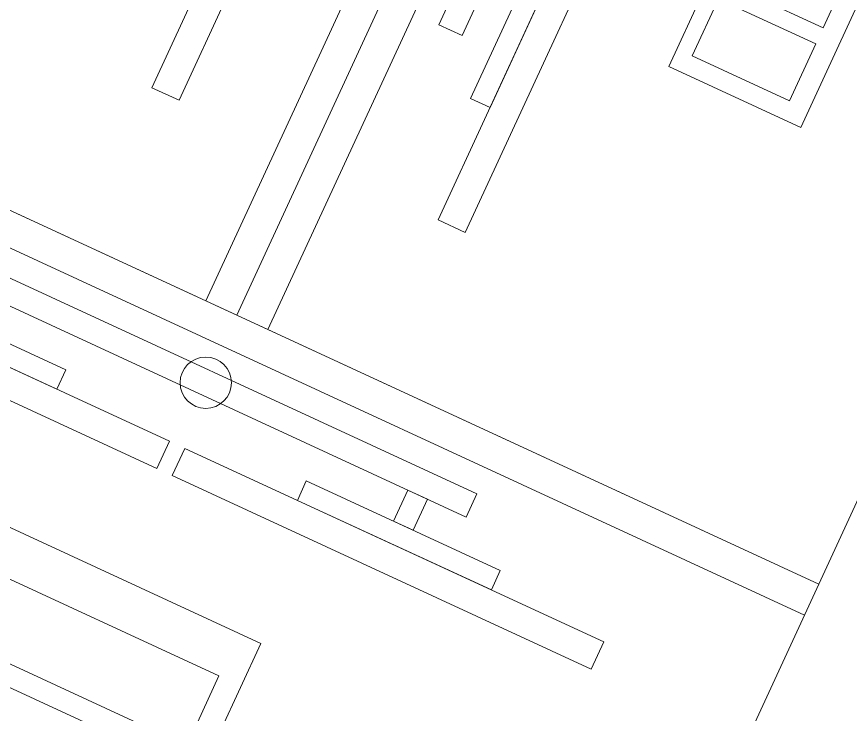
# Model space of a CAD drawing. Header units: millimetres. Extents: x 53255 to 75711, y -557 to 19362.
# Drawn here: x 72370 to 73346, y 1445 to 2261 of the extents above; entities that cross this region are included whole.
import ezdxf

# ---------------------------------------------------------------- set-up
doc = ezdxf.new("R2010")
doc.units = ezdxf.units.MM
doc.header["$MEASUREMENT"] = 0
doc.layers.add('FURN-FILE', color=211, linetype='Continuous', lineweight=0)
doc.layers.add('FURN-WKST', color=42, linetype='Continuous', lineweight=13)

# ---------------------------------------------------------------- blocks, each defined once
blk = doc.blocks.new('wrk3_17')
at = {"layer": 'FURN-FILE', "color": 0, "linetype": 'Continuous', "lineweight": 0, "flags": 128}
blk.add_lwpolyline([(199.9999264142716, 166.9331495293591), (739.9999264139224, 166.9337607273046), (739.9998754802691, 201.9341943135005), (199.9998754805929, 201.9335831155986), (199.9999264142716, 166.9331495293591)], close=True, dxfattribs=at)
at = {"layer": 'FURN-WKST', "color": 0}
blk.add_line((-2.182787284255028e-11, 40.00000000000728), (1499.999999999989, 40), dxfattribs=at)
at = {"layer": 'FURN-WKST', "color": 0, "flags": 128}
blk.add_lwpolyline([(-3.637978807091713e-12, 0), (1499.999999999989, 1.455191522836685e-11), (1500.000000000011, 750.0000000000146), (3.637978807091713e-12, 750.0000000000073), (-3.637978807091713e-12, 0)], close=True, dxfattribs=at)
blk = doc.blocks.new('*U117')
at = {"color": 0, "linetype": 'ByBlock', "lineweight": -2, "flags": 128}
for points in [[(-67.61908009958279, 119.8511182272596), (-64.64284629348549, 117.4984389758465), (-61.92184708788409, 115.1176396387527), (-59.44808707787888, 112.7398601162422), (-57.21023100255115, 110.3892976830539), (-55.1947836925392, 108.0844991205231), (-51.66671321996546, 103.5169749937631), (-48.891727575392, 99.2789679095149), (-46.73917204976897, 95.40418791907359), (-45.09119425206154, 91.89853097534433), (-43.84596126164251, 88.75108258821638), (-42.91802846750943, 85.94132321576762), (-42.23722419365367, 83.44379543953255), (-41.35902720948798, 78.99491210783526), (-40.97827977981069, 75.60107776440418), (-40.85817069814948, 73.02811017492058), (-40.95759688479302, 69.13115915826711), (-41.40966762851167, 65.1977789407174), (-42.56995737024408, 59.03666673821863), (-43.9958402326738, 53.06967980168338), (-45.61728766569286, 47.37872807097665), (-47.37731564114802, 42.01673029435915), (-49.22973288870708, 37.01451417706267), (-51.13727191567887, 32.38628231078474), (-55.13726125893299, 23.99565432082454), (-59.062758438944, 17.11729971824388), (-62.8002862430294, 11.58455100441279), (-66.28694253425056, 7.203096127010213), (-69.49303686765779, 3.780067270712607), (-72.41031470015878, 1.138775154366158), (-75.04399610523251, -0.8750498611807416), (-77.40741976405843, -2.391847642786161), (-79.51846634956019, -3.51939802697234), (-83.30419887531025, -5.014221574438125), (-86.21523311786586, -5.709614033297839), (-88.43627887596085, -5.977028908793727), (-91.82468199389405, -5.947761522194924), (-95.27644379720732, -5.374519566303206), (-95.65960020672355, -5.270348909802124), (-96.02065762304119, -5.154754184368358), (-96.69989358450403, -4.895419763903192), (-97.29348861332983, -4.628058557907934), (-97.80967826298729, -4.367460351368209), (-98.25711956765736, -4.12191320810598), (-99.02616718689387, -3.660165159799362), (-99.58737004900468, -3.293468736777868), (-100.3963464129629, -2.723352073000569), (-100.7830922388675, -2.434102914929099), (-101.1561822656076, -2.145039310889842), (-102.0492106821621, -1.325946738499624), (-102.7513571569871, -0.4493901106106932), (-103.2877980299527, 0.4728651336627081), (-103.6809065160924, 1.430476084929978), (-103.9505401646893, 2.414372901104798), (-104.1143001519085, 3.416624120189226), (-104.1877650931128, 4.430315333731414), (-104.1140796988766, 6.502179152896133), (-103.8184992450697, 8.55665219778166), (-103.3749139959255, 10.56400124594438), (-102.8395904278295, 12.50311916542341), (-101.6104253387603, 16.24264584189586), (-99.17423873387452, 22.8887397745857), (-98.31089154460642, 25.33839085206637), (-97.63422899812576, 27.43297391748638), (-97.12751419728738, 29.2150654670877), (-96.76628419077315, 30.72671994105986), (-96.52434713683033, 32.00696539576893), (-96.295970220468, 34.1369704828976), (-96.31241648439027, 35.62909730353931), (-96.4442724276596, 36.68155084870523), (-96.855009463834, 38.14208879307625), (-97.16416749234486, 38.81498175458546), (-97.54741736216238, 39.44703207761268), (-98.69005636690417, 40.70715661583017), (-99.95859741861932, 41.43944096771884), (-101.3281377558451, 41.71981569536365), (-102.7768445520633, 41.61551231405974), (-104.2856269819167, 41.18596687773243), (-105.8378410766891, 40.48363442652771), (-107.4190242058685, 39.55472283070412), (-109.0166563214589, 38.43985376271303), (-110.6199453712179, 37.17465780191196), (-112.2196345336997, 35.79031001595285), (-115.4289511834941, 32.71785982882284), (-118.5402297880646, 29.44753740461601), (-121.5177775086777, 26.11728431381198), (-127.164732661462, 19.43501569352156), (-132.0587171958032, 13.42751315893111), (-136.2078182774567, 8.30675885605524), (-139.6713182755193, 4.103391913606174), (-142.5304832463589, 0.7538546674113604), (-144.8718404554529, -1.847770250282338), (-146.7781601899915, -3.820024885772), (-148.3240910938184, -5.277961433377641), (-149.574523720963, -6.325246244177833), (-150.5844832751027, -7.051077632764645), (-151.3998178325564, -7.529800306605466), (-152.6631003758084, -7.989757472099882), (-153.4652572177438, -7.995981007599767), (-153.9802651518112, -7.797111213069002), (-154.6062765585957, -7.152220948351896), (-155.047338566641, -6.067045890897134), (-155.6230316794827, -3.750473064741527), (-156.1756281495618, -1.277926827257033), (-156.6888114434551, 1.276164862912992), (-157.1522870352055, 3.854832492335845), (-157.5602983405697, 6.415047408198006), (-158.2209168073168, 11.52614226815786), (-158.6439939140982, 16.25532514132647), (-158.8592298556323, 20.52676248848729), (-158.9045963932876, 24.32397076231064), (-158.8185378695052, 27.66380775589278), (-158.6360385292792, 30.58035005344937), (-158.0482410255354, 35.62296312448598), (-157.3590763395041, 39.31161467818674), (-156.6890084361366, 42.00203916863393), (-155.4174463959207, 45.88009662084005), (-153.8007694544503, 49.52481551112578), (-147.6495633143786, 61.59165368638423), (-145.290223161137, 66.02899768118004), (-143.156395405691, 69.83961376903244), (-141.2157464492484, 73.1041265458116), (-137.6026903324237, 78.62329511749704), (-134.6666223845532, 82.5685939479481), (-132.3120212005742, 85.40031734407967), (-130.4496000090294, 87.44490298090022), (-127.4849508933839, 90.37305309621297), (-124.2950765424612, 93.12041495274025), (-122.2190711409348, 94.60609360447052), (-120.1618672576005, 95.79255246709363), (-118.1488983562886, 96.74738102392439), (-116.1984673351108, 97.52381756766408), (-112.4111969985097, 98.73316397189046), (-98.67474453513569, 101.9880177060222), (-95.34602826472837, 102.9673627352822), (-92.9317815471295, 103.8444469063361), (-91.17974206022336, 104.6048767238353), (-88.66445244727947, 105.9440357114327), (-87.4646189265477, 106.7157636862903), (-86.3076739294338, 107.5634780721884), (-85.26525138957368, 108.4021997188029), (-84.37272540247068, 109.1610706934116), (-83.60839122859761, 109.8456889039735), (-82.31226397013234, 111.0937837740385), (-81.37838450282288, 112.0748827708339), (-80.70148271918879, 112.8378594244023), (-79.72692454654316, 114.0286959241748), (-78.8050939332461, 115.2786013452569), (-78.43972669976938, 115.8398936206031), (-78.12917399207072, 116.3825452201454), (-77.86194870447798, 116.9032953175156), (-77.40984853275586, 117.9032264210255), (-76.70641911882558, 119.688641827961), (-76.18405286721827, 121.0178052569645), (-75.75705764250597, 121.9869327172491), (-75.40090564601996, 122.6888155900997), (-75.10680509364465, 123.1972391099262), (-74.61210834540543, 123.9250491433922), (-74.3367824494635, 124.2710261209941), (-74.04041603660153, 124.603662347381), (-59.0524614367896, 140.1554178630067), (-36.22565480151388, 163.1630210740441), (-13.51566399702278, 186.2140992055756), (0.5413606686779531, 201.0702925562655), (21.42621072829934, 223.6309233913926), (31.94743657018989, 234.812595686697), (42.62526393884036, 245.7912772935015), (43.68386293947697, 246.7710763106261), (44.74313107287162, 247.6089584309339), (45.79004289656586, 248.326408158835), (46.81482018742827, 248.9415388779089), (47.81028281456383, 249.4696373148035), (49.75672040801146, 250.3392873436351), (51.53233350333176, 250.9788587745425), (53.13052498728212, 251.4519349892616), (54.55569173194817, 251.8038847959033), (57.09119143530552, 252.2914025670761), (59.01121652139409, 252.5592412610749), (61.88852917807526, 252.8226082843539), (64.72213053592714, 252.9434306352196), (83.6871776166372, 253.0568944668958), (97.82511302953935, 252.7705818136164), (108.4098687805235, 252.3482984102739), (124.301304860157, 251.3833648308209), (140.2654369057418, 250.0231908925562), (165.4089427219442, 247.3972425267784), (184.1035535462725, 245.1444029613704), (198.0804535449715, 243.246563539622), (219.0463865862985, 239.992038079803), (240.1024128960416, 236.156604621734), (248.6074162103905, 234.2649780582651), (255.8784933043644, 232.2949971798189), (262.1327331120119, 230.3347452524285), (267.5378271145892, 228.4414588437066), (276.8841957135883, 224.7359529507521), (283.833743179639, 221.6358712409274), (289.0309489006904, 219.1340114680861), (296.8310813435528, 215.102681725788), (304.6719121780188, 210.7441164936427), (312.7487909989723, 205.8641813074319), (319.5164212639647, 201.3462382239522), (325.1938729553221, 197.1908599969138), (329.9647344188415, 193.3918693216947), (333.981831512443, 189.9374074062835), (337.3718230575614, 186.8112587338619), (343.0123599443905, 181.0986905666359), (346.9890786884644, 176.6041269352863), (349.8234064234712, 173.1104223027942), (353.8284380644909, 167.6656745738728), (357.5273707977176, 161.9673045995187), (362.02680033668, 154.0771878078122), (365.6214987335552, 146.9840035336092), (368.5231048339774, 140.651071325261), (370.8876584329118, 135.025418421832), (374.6651731779566, 125.022638802966), (377.2243652073957, 117.4161564076639), (380.6768593736779, 105.893334413031), (383.7333848598792, 94.30326769605017), (387.4489382555912, 80.2645938061105), (390.1630293507187, 69.66675835424394), (391.8739132714836, 61.6711966051007), (392.8546871441795, 55.64441109093241), (393.3696524401894, 51.10587554711674), (393.6104667580512, 47.69096194755184), (393.7060545238492, 42.54994094974973), (393.4428878726612, 37.38534611864816), (391.5986751641467, 18.25486878481388), (388.4234118252498, -10.16761548523209), (385.0056040351919, -38.54321582522971), (381.141997843617, -69.9224325842406), (377.1767696383467, -101.2903146246572), (376.035889553008, -109.9942737730853), (373.7797890818765, -124.9878772059383), (371.6750375155243, -136.1500184409924), (369.7545823104301, -144.5398981883882), (368.0756214312423, -150.8700071368112), (366.6626421885303, -155.6503624735633), (364.2667869073921, -162.8909024184686), (361.5026112755295, -170.237157178155), (358.7418724084855, -176.6166811349613), (355.8724483148544, -182.3750783017204), (352.947998763033, -187.5799672956127), (350.0108993294853, -192.2909247992284), (344.0279597819899, -200.6890653366827), (338.3252277439606, -207.5781493856557), (333.0121371928835, -213.2595314522514), (328.1390811439633, -217.9688017302906), (323.7192206156906, -221.8911445097037), (315.6739063920832, -228.3157412194778), (309.4150930651085, -232.7721376538175), (299.7343288125703, -238.8848839118582), (289.7886433610111, -244.3239581823836), (283.57092260223, -247.3142952796443), (277.9514039830683, -249.7279613193714), (272.916165346207, -251.6597656080667), (268.4325248868408, -253.1955339834749), (264.458249628995, -254.4098549833616), (257.4100264931767, -256.2158934122162), (252.0647194259072, -257.2793496419981), (248.0329726628697, -257.8994204537266), (241.9644977994467, -258.5235549136705), (235.8906992768025, -258.754641366937), (224.4771964158426, -258.6115017376615), (207.4218614231795, -258.0737397943049), (198.9063610261655, -257.8872855810478), (190.3884818224324, -257.8959673912541), (143.8826245767414, -259.0396913663353), (97.32912350540573, -260.20231017677), (82.79185696305649, -260.4804634455322), (71.9056843190483, -260.5470539394737), (63.74021809833357, -260.3867529043637), (57.61131344595924, -260.0932713530274), (53.01010360957298, -259.752503400312), (46.0982661673188, -259.0126717419625), (39.17097033605387, -257.9548900375776), (34.93230641121045, -257.114443443148), (31.01252319499326, -256.1852726317811), (23.79194358552922, -254.1076551446859), (17.59758164375671, -251.971316350573), (12.26009562870604, -249.8921996503232), (3.074323205524706, -245.8686404941145), (-3.712391116117942, -242.6043821688945), (-23.78141759205027, -232.2085929686036), (-55.34469412510225, -215.4675020360228), (-86.82922167796642, -198.5466316596176), (-99.71163630700903, -191.4851538903022), (-118.8636597023433, -180.6146684664382), (-137.752201748066, -169.6584653481477), (-138.8284203923686, -168.8728738709797), (-139.5542459827993, -168.0056228710528), (-139.9785553787078, -167.0728915883774), (-140.144689449764, -166.0888708515777), (-140.0910248896544, -165.0659749882216), (-139.8514897972636, -164.0150325795839), (-139.4560283993196, -162.945458098322), (-138.9310197834857, -161.8654062751957), (-138.2996550532262, -160.7819108665135), (-137.5822769008955, -159.7010093358767), (-135.9301909563073, -157.5322714851281), (-134.1160120751447, -155.4285847732463), (-132.2311754673428, -153.4133355547856), (-128.3748201112321, -149.583161198243), (-124.8490583713574, -146.2509590988557), (-121.8104054980504, -143.4124325181183), (-119.295857784382, -141.0296264803692), (-117.2789468268456, -139.0499535975796), (-115.703312546917, -137.4171227130755), (-114.5021590397373, -136.0770641994932), (-113.6089740212774, -134.9808264318053), (-112.9629463893652, -134.0856910222028), (-112.511252611177, -133.3552849717853), (-112.2095666332752, -132.7591668613604), (-111.9083999275172, -131.8189243674933), (-111.8864925256494, -131.2053387090855), (-111.992947585808, -130.799808932934), (-112.3623438348004, -130.2840601979187), (-112.9986966945726, -129.8852522413545), (-113.8294436475408, -129.6734019650103), (-114.6408017131616, -129.7395255216106), (-115.4331746075186, -130.0408204987616), (-116.2069475050666, -130.5395037005328), (-116.9624896508903, -131.2022839978818), (-117.7001566149556, -131.999887498263), (-118.4202922299592, -132.9066300071063), (-119.123230250334, -133.9000322277607), (-120.5004846874508, -136.1079644750571), (-121.8106518375425, -138.4614946358924), (-123.0562771425757, -140.8609739913663), (-125.4391555948241, -145.6831905818399), (-127.5773820981703, -150.0273826512203), (-129.491220773547, -153.7384949253246), (-131.200110130565, -156.7924521631176), (-132.7226006926649, -159.2334127585382), (-134.0762617909786, -161.1364080707208), (-135.2775959937862, -162.5858799678354), (-136.3419782812271, -163.66402201647), (-137.2836250503751, -164.4450413115483), (-138.1155916972348, -164.9928924968299), (-138.8497945617564, -165.3609605875463), (-140.148867147218, -165.7360313133686), (-141.1352394947025, -165.7759842277483), (-141.8819151009957, -165.6608690845751), (-143.013173987405, -165.2410652824838), (-144.158130378768, -164.5072149667358), (-149.3192959156877, -160.4913717845739), (-153.8630203846405, -156.8968412575487), (-157.7938401329011, -153.6684506486781), (-161.1545851896808, -150.7655804541173), (-164.0052773709904, -148.1562175087638), (-166.4108689327259, -145.8134890360707), (-170.3708896472381, -141.563685422032), (-173.0883519500348, -138.2367987119978), (-174.9597645615286, -135.6551745327597), (-176.2591764099197, -133.6669602479451), (-178.0253474420315, -130.5960341274949), (-179.5524902293255, -127.4124721054541), (-182.7916775723425, -119.3642607172696), (-185.2849780044489, -112.1600663018326), (-187.1834463333798, -105.7275271522121), (-188.612999004763, -99.99715394915984), (-189.6766149120667, -94.90289117263455), (-190.4572765461489, -90.3825663228854), (-191.4697110700945, -82.32717712195154), (-191.9189166315628, -76.16146812726583), (-192.073151841003, -71.46554433588244), (-191.9986020359356, -64.30382516815007), (-191.5415329111274, -56.99733186712911), (-191.3770715675055, -54.99778137316389), (-191.2276274733013, -52.99378298319425), (-190.9351261334523, -49.01197201109972), (-190.6358143149409, -45.4267092184491), (-190.3153406841884, -42.32868503857753), (-189.9730844398146, -39.72591134819959), (-189.6148774440808, -37.58347492246685), (-189.2488518820319, -35.84723545112138), (-188.8832022988063, -34.45745683170026), (-188.5250939508696, -33.3562219903979), (-188.1802359333669, -32.49108680460631), (-187.8528216238919, -31.81652341225345), (-187.5456562910549, -31.29411894821897), (-187.2603657174477, -30.892121365192), (-186.7222563253454, -30.32041432598271), (-186.2847016352316, -30.00870596384266), (-185.9365724298405, -29.84469909081599), (-185.3810158013366, -29.71670269748938), (-184.7838221003913, -29.73768139098684), (-184.4944669221586, -29.79879360905761), (-183.9036103694962, -30.00469765171147), (-183.3170882043196, -30.29495851784304), (-182.7422327015229, -30.64486018991738), (-182.1843535832013, -31.03493607734708), (-181.6471671414474, -31.44995465120883), (-181.1331419426133, -31.87809341518732), (-180.1487465222162, -32.76896612744167), (-179.2734052127344, -33.62588217006851), (-177.735678401732, -35.24571426541661), (-176.5997439919447, -36.51428439471056), (-175.770038075425, -37.46973570064438), (-174.5799310961302, -38.87014675522369), (-174.0165158654418, -39.54063954362937), (-173.4785835187795, -40.18211271210021), (-172.0077868798835, -42.1093906422866), (-170.7627369963884, -44.04752545888186), (-169.6999353460124, -45.96281613804604), (-168.7844817103323, -47.83068059181096), (-167.2442275346257, -51.47619407204911), (-166.0423325335141, -54.76382775829188), (-164.1308088887745, -60.5606129300977), (-162.7390671206813, -64.79085971224777), (-161.6525481862482, -67.81146497081863), (-160.7856704660662, -69.95506116360048), (-160.0944718794053, -71.4788938404854), (-158.9740383285098, -73.60690363222966), (-157.7311059778003, -75.51688014492902), (-157.3293124639458, -76.00868327178614), (-157.0011896053038, -76.29768245256128), (-156.7371048061323, -76.4110023950052), (-156.5285018543218, -76.37280040309997), (-156.3677901117335, -76.20456591631228), (-156.2482445924252, -75.92539102433875), (-156.1639158886392, -75.55221470466131), (-156.1095490021398, -75.10004327394563), (-156.0805102263403, -74.58214931155453), (-156.0727213060745, -74.01025110241244), (-156.0826001739479, -73.39467445481932), (-156.1445574002573, -72.04512456841985), (-156.2453588519274, -70.61422533506266), (-156.3687475924671, -69.14956569577043), (-156.5026811278658, -67.68666326055245), (-156.7785414311948, -64.76885535479232), (-157.2267482987663, -59.40466346407993), (-157.3453020593297, -57.40741816934315), (-157.4119265985501, -55.70499558522351), (-157.4351553105371, -54.26720942993779), (-157.4241730716894, -53.06038953202369), (-157.3233410533285, -51.09283563126883), (-157.1697004631715, -49.76329769874428), (-157.0050657711545, -48.86265006010944), (-156.8514711433963, -48.2474854995271), (-156.5691845889669, -47.43072962802762), (-156.2202547803172, -46.75249037854883), (-156.097437825636, -46.56699356011086), (-155.813362673347, -46.18001355270098), (-155.4964907688118, -45.79096997672605), (-155.1597346152848, -45.41002309370015), (-154.8130496998056, -45.0442771909693), (-154.464026563568, -44.69847707031295), (-153.7573196381563, -44.05743000939401), (-153.0956635405309, -43.52265217644526), (-152.4941999690491, -43.09009390551728), (-151.9578013088467, -42.74897746952047), (-151.4854754485277, -42.48600713354244), (-151.0731062814884, -42.28771094107287), (-150.7151251114992, -42.14164463229463), (-150.405501393936, -42.03692015681372), (-150.1383050761506, -41.96434806326943), (-149.6815111706092, -41.88367619875862), (-149.3500584761932, -41.86493558507937), (-149.1089260983572, -41.87609096756569), (-148.760994535638, -41.93591747091705), (-148.4318151398475, -42.05068169451624), (-146.474289347083, -43.0819641486778), (-144.7095765396225, -44.29748086618201), (-143.1150207023165, -45.66500880527383), (-141.6704720997805, -47.15615468531178), (-139.1243725530221, -50.46822796113702), (-137.0002313120785, -54.01849956324077), (-135.1995581204683, -57.67607752843833), (-133.6458436497196, -61.34322806296404), (-130.9767198676564, -68.67621812547077), (-126.5497102084919, -82.1388619809295), (-124.7918877200282, -87.12012185965432), (-123.1404922276415, -91.34139829768901), (-121.5777978908009, -94.8821353532112), (-120.0995560583397, -97.83124982765003), (-118.707296184919, -100.276198226944), (-116.0137159871083, -104.1961770165253), (-113.7480557718081, -106.7892427566949), (-111.8935190813208, -108.5123751239626), (-108.8363455889339, -110.701073597229), (-107.174002528991, -111.6020574464419), (-105.4164328958432, -112.3647985127791), (-96.15160586794082, -115.667189645148), (-87.82775207424129, -118.3111100395399), (-72.95237447386899, -122.600061013447), (-50.49260479614895, -128.9316620145146), (-39.477548292547, -132.3871215520921), (-28.77853825451166, -136.2421366491035), (-23.90394757912145, -138.3470066194313), (-19.40066098779789, -140.6132369809638), (-11.08438629508601, -145.4415735165821), (3.296922405061196, -154.8026401857969), (14.1743576892477, -161.6481816520209), (18.31909462198382, -163.9954400505776), (21.98793526201916, -165.8999803409824), (28.52473013903364, -168.8117730080558), (33.54327440308407, -170.5690514045491), (37.38293288082059, -171.6051492444712), (43.27994107791164, -172.6434895852108), (46.2963494087453, -172.9065813520428), (49.36173185304506, -172.9842061739982), (52.74058467616851, -172.8737692231371), (55.87394665052125, -172.6179071418846), (58.78432600783708, -172.2578579109977), (64.18013418480405, -171.3132613763191), (68.8478720945568, -170.2522689865946), (76.93365188896132, -168.0401335471543), (88.98871915470227, -164.4378553963434), (95.04212670474953, -162.7774553778581), (101.1490881538048, -161.3761569685048), (104.8233181921096, -160.7684185786129), (108.3584743781248, -160.3854962204714), (115.1590505278873, -160.0287148129828), (127.2863243453176, -159.9197164023099), (131.8013837975159, -159.8374786832901), (135.6955863777839, -159.6646117257551), (139.0411425794446, -159.3994137157533), (141.9086516998359, -159.0555571794503), (144.3635352478304, -158.6526172344893), (148.5166892621201, -157.6765206175187), (151.4937311564718, -156.6817692830191), (153.6386339263845, -155.7675680137108), (156.6992402251199, -154.0955028505887), (158.1530877925834, -153.112474424368), (159.5523224818753, -152.0242780741901), (161.3853211312671, -150.2854381083889), (162.8764152642398, -148.4838370595207), (164.0931193200522, -146.6578238595757), (165.0898633294564, -144.8367762123671), (165.9104609628994, -143.0428808635843), (166.5901219557127, -141.2925803843755), (167.6640611704643, -137.8565616591295), (168.4302654533967, -134.7151172131926), (169.5115839132195, -129.0100702333293), (170.9428656215023, -120.2719718223816), (171.7768045280827, -115.9715279169359), (172.8152157223667, -111.8090318773029), (173.443392946414, -109.7086886535581), (174.6070679122786, -105.9572511387378), (175.4259671896289, -103.1536476100773), (175.9495458240999, -101.0976371078978), (176.2658300421317, -99.59922478971566), (176.4493360076594, -98.50724966422058), (176.5522274794348, -97.70925959484157), (176.6439507549803, -96.55063288109159), (176.652041312409, -95.44382430077894), (176.5600912999216, -94.63894840914872), (176.3549239484273, -93.93791392896674), (176.0527059457963, -93.32858019836567), (175.6678233744315, -92.80010158551886), (175.2130611055327, -92.34279722149222), (174.6997648597171, -91.9480333688989), (174.1379875708953, -91.6081172282502), (172.8823008917971, -91.05864344722431), (171.524027131105, -90.65997408750627), (170.1109740885004, -90.37419274463173), (168.6795215582388, -90.17173558787908), (167.2569608885242, -90.02969902519908), (164.4219052677654, -89.85663200258568), (159.1419485121733, -89.69280335768417), (155.1307230734528, -89.52728444692548), (152.2138616542506, -89.29018792655188), (150.1285063945688, -89.01129359172046), (148.6434553988511, -88.72943545080489), (147.5831246784946, -88.47047504200964), (146.0920885837841, -87.99557723347971), (144.7373665501073, -87.40439584409614), (140.0459762101382, -84.95796616061125), (135.8973747083946, -82.69265642514802), (132.2671540273004, -80.60956409005667), (129.112812666237, -78.7058965434444), (123.6987542995776, -75.18333677700139), (119.7759387597616, -72.37365116241926), (116.9388462542993, -70.16746924058316), (112.8932689128997, -66.69240387110403), (110.9807573416765, -64.87766350695165), (109.1514558133495, -63.009850703962), (107.1563919380133, -60.74320576180253), (105.4118955339072, -58.48612329176467), (103.8886675597023, -56.26258377604972), (102.560609326858, -54.09058212972741), (101.4045063871308, -51.98331101189979), (99.47232644619362, -47.86562547100402), (98.03794507788552, -44.10735760550961), (96.98266862762102, -40.71921208641288), (96.2146881112858, -37.6911676998825), (95.66328666599293, -35.00170779080145), (94.97323090159625, -30.22737941515152), (94.68885599468194, -26.60910019047878), (94.60872916397057, -23.88496599303107), (94.70553102534905, -19.79802636584645), (95.06647248163063, -15.7302552808469), (95.54595193245041, -12.16277105397967), (96.66405773245788, -5.684553834562394), (97.8932094497286, -0.2094701653441007), (99.1745082265843, 4.460229517779226), (100.4624250678171, 8.471691906725027), (101.7232213472889, 11.93679883071673), (104.245922281174, 17.93060878867982), (106.4157861299318, 22.39420676900045), (108.2071163130895, 25.73906463710227), (111.1690356407635, 30.77430055109653), (114.4752155399037, 35.85926733038286), (118.7655324881489, 41.86343743494945), (122.6609521942883, 46.81083713248154), (126.1843739751785, 50.89479116066286), (129.3598333592818, 54.27359014727699), (132.2121502429363, 57.07626788470225), (134.7664301170153, 59.40770814445568), (139.3728949532815, 63.20816168634337), (142.9461660667293, 65.81799253742793), (145.6952170290169, 67.63615269184083), (149.9335671006556, 70.13377370640956), (154.3143084591866, 72.34848378861352), (156.7267338795209, 73.40792026324198), (159.0354985866143, 74.31265231968428), (163.47940279865, 75.7863630030588), (167.4811197777744, 76.84760957900289), (171.0612130910886, 77.6098341680954), (174.248502752991, 78.15502585955619), (179.9352762778144, 78.84991438804718), (184.2793394099281, 79.16700795818542), (187.5750510565849, 79.29699404053827), (192.5690147761197, 79.32909359969926), (197.6107623895659, 79.17879188461666), (205.304843221209, 78.75747107902134), (211.7722062585817, 78.25002494322689), (217.2785435496771, 77.64337226671341), (222.0134156891727, 76.95026454813342), (226.1153027411638, 76.19424336301017), (229.6880756801838, 75.40127427923653), (235.9419446542597, 73.67539673063948), (240.6669953184755, 72.06108011997276), (244.2489787498926, 70.64940960616877), (249.7113704437215, 68.17752926341564), (252.4934981835977, 66.77012303161246), (255.3161617168807, 65.24102301407765), (258.8226788361499, 63.17636172622224), (261.9594166749448, 61.14274288805973), (264.7690180789505, 59.15424234507373), (267.2888680853794, 57.22138644512233), (271.7192546803271, 53.42922059484408), (275.2851031879691, 49.94469965250028), (278.170825922818, 46.77964897298807), (280.5187299243116, 43.92890566861752), (282.4391288462502, 41.37730700941756), (285.5028462090559, 36.7963916718254), (287.5560736747429, 33.27532986878941), (288.9603822190402, 30.59278105289559), (290.8518241490237, 26.51125328937633), (292.4889062021102, 22.37224755037096), (293.8264373862476, 18.48225477872256), (294.95176987382, 14.7934856044667), (296.6893341376854, 7.753889927666023), (297.7658666135685, 1.445483083334693), (298.3299571944663, -4.202530185302749), (298.5087262768066, -9.252216923057858), (298.4070400956698, -13.75953249767917), (298.109005887105, -17.77573961401504), (297.68049872556, -21.34815281149713), (296.5344900088967, -27.73793711889448), (295.3271932888892, -32.65193493301194), (294.2165972494695, -36.4094233181313), (292.2068168833212, -42.16668376327289), (289.7665626029047, -48.07585125270998), (287.3990835858276, -53.20469569644411), (285.0900403535779, -57.84095448799781), (282.84300919206, -62.02209894451153), (280.6611035555106, -65.78493924893701), (278.5469200182124, -69.16502387767105), (276.5025173586328, -72.19623145506557), (272.5001308127394, -77.49538462666533), (268.8091269057331, -81.6897617076902), (265.4281865311204, -84.99501350332866), (262.3495448377798, -87.59028256558304), (259.5606192389241, -89.62215860483047), (257.0454811875243, -91.20922168510879), (254.7861009527842, -92.44653591867245), (250.697095156298, -94.25855228056389), (247.514539828946, -95.31086430521464), (245.060821191626, -95.92106373322531), (241.270388924182, -96.53886459341811), (237.3450089037506, -96.78744114087385), (222.9751911195344, -96.92719366692836), (201.3068595276709, -96.88005968921789), (179.6112179480115, -96.55893252205715)], [(-44.32966108579421, 86.45783814477181), (-19.86018386534124, 97.91891023582866), (4.609293355097179, 109.3799823268782), (20.79291505545552, 116.8601893699415), (45.23317233737907, 127.7233820668444), (57.53378768710536, 132.9623482841307), (69.89194735328783, 138.053246973559), (74.30314229536452, 139.6491090401469), (78.4862188736588, 140.8350483525064), (82.44805103895487, 141.6909346827088), (86.19626266029081, 142.2821390418285), (89.73898757366987, 142.6621081731209), (96.45312402544369, 142.9563043857816), (102.4001955980784, 142.8107751629723), (107.6555280812318, 142.4123353895739), (112.2910494752723, 141.8811985064312), (120.4803719049378, 140.6053639038728), (126.6814295646327, 139.4145803827923), (136.0672344451159, 137.3626883618635), (145.5406920548703, 135.1299335069853), (150.8414526384877, 133.7699378233592), (155.3147239675745, 132.4403271171905), (159.1020887072518, 131.143831516194), (162.3186563273484, 129.889955855142), (165.05837443989, 128.6896111654132), (167.3982249582623, 127.5524189939606), (169.4015442974778, 126.485574350947), (172.8081689157261, 124.4439683239725), (175.2800732465985, 122.755252955747), (177.0871530979639, 121.3935848119472), (179.7222937563347, 119.1884043051978), (182.2666252501804, 116.7757533314143), (183.6925947880518, 115.2686725795829), (184.9609753097611, 113.8020873244568), (186.0890676834242, 112.3828711343049), (188.0424003663938, 109.6156210961708), (189.575100907794, 107.0920388766717), (190.7783366783988, 104.8152096449267), (191.7237495502195, 102.7768084839408), (192.4675000747229, 100.9621544253605), (193.5784163178032, 97.72767014748752), (194.2496223135968, 95.26216339444363), (194.6603728871705, 93.39605756913807), (195.1252836265921, 90.57759425079712), (195.4058474183257, 87.74595514410612), (195.6871233038255, 83.48946156881357), (195.9683991893107, 79.23296799351374)]]:
    blk.add_lwpolyline(points, dxfattribs=at)
blk = doc.blocks.new('*U118')
at = {"color": 0, "linetype": 'ByBlock', "lineweight": -2, "extrusion": (0, 0, -1), "flags": 128}
for points in [[(93.819407998526, -226.5481468585858), (76.05543497950566, 233.1131620319211), (-93.81939657824114, 226.5482154809797), (-76.05542355921352, -233.1130934095636), (93.819407998526, -226.5481468585858)], [(-64.95693439781462, 131.5502647103422), (-67.78994789988064, 204.8574413821989), (57.60350259926781, 209.7033699262756), (60.43651613182737, 136.3961932556776), (-64.95693439781462, 131.5502647103422)], [(37.9046159999416, -200.2463126598232), (25.75007406753139, 114.2651227974638), (-64.15466401215963, 110.7906834425885), (-52.00012211136345, -203.7207519854128), (37.9046159999416, -200.2463126598232)]]:
    blk.add_lwpolyline(points, close=True, dxfattribs=at)
blk = doc.blocks.new('wrk3_18')
at = {"layer": 'FURN-FILE', "color": 0, "linetype": 'Continuous', "lineweight": 0, "extrusion": (0, 0, -1), "flags": 128}
for points in [[(-199.9999264142498, 166.9331495293663), (-739.9999264138969, 166.9337607272901), (-739.9998754802509, 201.9341943134932), (-199.9998754805747, 201.9335831155986), (-199.9999264142498, 166.9331495293663)], [(-344.9986427628028, 166.9333645466613), (-595.0010516051043, 166.9336475419113), (-595.0010799015581, 141.933406660748), (-344.9986710592602, 141.9331236655271), (-344.9986427628028, 166.9333645466613)], [(-407.4998003294822, 101.9328655897261), (-1092.500069506699, 101.9328655897261), (-1092.500069506699, 71.93286558973341), (-407.4998003294822, 71.93286558973341), (-407.4998003294822, 101.9328655897261)]]:
    blk.add_lwpolyline(points, close=True, dxfattribs=at)
at = {"layer": 'FURN-WKST', "color": 0}
blk.add_line((-1.818989403545856e-11, 40.00000000000728), (1499.999999999993, 39.99999999999272), dxfattribs=at)
at = {"layer": 'FURN-WKST', "color": 0, "extrusion": (0, 0, -1), "flags": 128}
blk.add_lwpolyline([(3.637978807091713e-12, 0), (-1499.999999999985, -7.275957614183426e-12), (-1499.999999999985, 750), (1.455191522836685e-11, 749.9999999999854), (3.637978807091713e-12, 0)], close=True, dxfattribs=at)
at = {"layer": 'FURN-FILE', "color": 0, "linetype": 'Continuous', "lineweight": 0, "extrusion": (0, 0, -1), "rotation": 92.21292925001441}
blk.add_blockref('*U117', (-713.1698301829165, 747.1278420790186), dxfattribs=at)
at = {"layer": 'FURN-FILE', "color": 0, "linetype": 'Continuous', "lineweight": 0, "rotation": 92.21320400544748}
blk.add_blockref('*U118', (706.203357055354, 421.9164525568631), dxfattribs=at)
blk = doc.blocks.new('*U205')
at = {"color": 0, "linetype": 'ByBlock', "lineweight": -2, "flags": 128}
for points in [[(-67.61908009957551, 119.8511182272778), (-64.64284629348913, 117.4984389758611), (-61.92184708788773, 115.1176396387746), (-59.44808707787161, 112.7398601162568), (-57.21023100254388, 110.3892976830684), (-55.19478369253193, 108.0844991205231), (-51.66671321995454, 103.5169749937777), (-48.89172757538836, 99.2789679095149), (-46.73917204976169, 95.40418791907723), (-45.09119425204335, 91.89853097536252), (-43.84596126163888, 88.75108258822002), (-42.91802846749852, 85.94132321576762), (-42.23722419365004, 83.44379543955438), (-41.35902720949161, 78.9949121078389), (-40.97827977981069, 75.6010777643969), (-40.85817069814584, 73.02811017492786), (-40.95759688477847, 69.13115915827802), (-41.40966762850439, 65.19777894072467), (-42.56995737022953, 59.03666673823318), (-43.99584023265561, 53.06967980170157), (-45.61728766570377, 47.37872807099484), (-47.37731564114802, 42.01673029435915), (-49.22973288870708, 37.01451417706267), (-51.13727191567159, 32.38628231080656), (-55.13726125892572, 23.99565432082454), (-59.06275843893673, 17.11729971825844), (-62.8002862430294, 11.58455100443098), (-66.28694253424328, 7.203096127021126), (-69.49303686765052, 3.780067270723521), (-72.41031470015878, 1.13877515438071), (-75.04399610522523, -0.8750498611771036), (-77.40741976404752, -2.391847642778885), (-79.51846634955291, -3.519398026968702), (-83.30419887530297, -5.014221574441763), (-86.21523311786586, -5.709614033286925), (-88.43627887595358, -5.977028908790089), (-91.82468199389405, -5.94776152218401), (-95.27644379720368, -5.374519566292292), (-95.65960020671628, -5.27034890979121), (-96.0206576230521, -5.154754184361082), (-96.69989358450403, -4.895419763895916), (-97.29348861331891, -4.628058557893382), (-97.80967826296182, -4.367460351350019), (-98.25711956765736, -4.121913208102342), (-99.02616718688296, -3.660165159788448), (-99.58737004900104, -3.293468736766954), (-100.396346412952, -2.723352072993293), (-100.7830922388603, -2.434102914936375), (-101.1561822656113, -2.145039310882566), (-102.0492106821475, -1.325946738492348), (-102.7513571569762, -0.4493901106034173), (-103.287798029949, 0.47286513367726), (-103.6809065160887, 1.430476084948168), (-103.9505401646784, 2.414372901112074), (-104.1143001519049, 3.416624120189226), (-104.1877650931165, 4.43031533373869), (-104.114079698862, 6.502179152899771), (-103.8184992450515, 8.556652197788935), (-103.3749139959218, 10.56400124596257), (-102.8395904278113, 12.50311916542705), (-101.6104253387457, 16.24264584189223), (-99.17423873386724, 22.8887397745857), (-98.31089154460278, 25.33839085207728), (-97.63422899811485, 27.43297391750093), (-97.12751419726555, 29.21506546709861), (-96.7662841907586, 30.72671994107077), (-96.52434713681578, 32.00696539577621), (-96.29597022046073, 34.1369704828976), (-96.312416484383, 35.62909730353567), (-96.44427242764505, 36.68155084870523), (-96.85500946383036, 38.14208879307262), (-97.16416749234122, 38.81498175459274), (-97.54741736215146, 39.44703207763087), (-98.69005636688962, 40.70715661584109), (-99.95859741860477, 41.43944096771884), (-101.3281377558451, 41.71981569536729), (-102.7768445520524, 41.61551231406338), (-104.2856269819204, 41.18596687773243), (-105.8378410766782, 40.48363442654954), (-107.4190242058648, 39.55472283072595), (-109.0166563214443, 38.43985376271303), (-110.6199453712252, 37.17465780192288), (-112.2196345336924, 35.79031001596013), (-115.4289511834832, 32.71785982881556), (-118.5402297880501, 29.44753740463057), (-121.517777508674, 26.11728431381925), (-127.1647326614584, 19.4350156935252), (-132.0587171958068, 13.42751315892383), (-136.2078182774458, 8.306758856066153), (-139.671318275512, 4.103391913624364), (-142.5304832463444, 0.7538546674331883), (-144.8718404554529, -1.847770250271424), (-146.7781601899842, -3.820024885775638), (-148.3240910938111, -5.277961433370365), (-149.5745237209594, -6.325246244174195), (-150.5844832750954, -7.051077632757369), (-151.3998178325382, -7.52980030659819), (-152.6631003758012, -7.989757472096244), (-153.4652572177365, -7.995981007596129), (-153.980265151793, -7.797111213061726), (-154.6062765585812, -7.152220948337344), (-155.0473385666337, -6.067045890900772), (-155.623031679479, -3.750473064734251), (-156.1756281495618, -1.277926827257033), (-156.6888114434441, 1.276164862909354), (-157.1522870352019, 3.854832492346759), (-157.5602983405734, 6.415047408212558), (-158.2209168073023, 11.52614226816513), (-158.643993914091, 16.25532514133374), (-158.8592298556287, 20.52676248848729), (-158.9045963932804, 24.32397076232883), (-158.8185378694907, 27.66380775590369), (-158.6360385292683, 30.580350053453), (-158.0482410255281, 35.62296312449325), (-157.3590763395005, 39.3116146781831), (-156.6890084361148, 42.00203916865576), (-155.4174463958952, 45.88009662083641), (-153.8007694544431, 49.52481551113306), (-147.6495633143713, 61.5916536863806), (-145.2902231611333, 66.0289976811764), (-143.1563954056801, 69.83961376904335), (-141.2157464492484, 73.10412654581887), (-137.6026903324164, 78.62329511750431), (-134.6666223845532, 82.56859394795902), (-132.3120212005633, 85.40031734408694), (-130.4496000090257, 87.44490298090386), (-127.4849508933767, 90.3730530962348), (-124.295076542443, 93.12041495274752), (-122.2190711409203, 94.60609360446688), (-120.1618672575896, 95.79255246708635), (-118.1488983562886, 96.74738102393167), (-116.1984673351071, 97.52381756766408), (-112.4111969984951, 98.73316397189046), (-98.67474453513205, 101.9880177060404), (-95.34602826473565, 102.9673627352895), (-92.93178154712223, 103.8444469063543), (-91.17974206022336, 104.604876723839), (-88.66445244726492, 105.9440357114363), (-87.46461892654406, 106.7157636862976), (-86.30767392942289, 107.5634780721884), (-85.26525138957004, 108.4021997188102), (-84.37272540247795, 109.1610706934152), (-83.60839122860489, 109.8456889039808), (-82.31226397013234, 111.0937837740348), (-81.37838450281924, 112.0748827708303), (-80.70148271918151, 112.8378594244277), (-79.72692454653588, 114.028695924193), (-78.80509393323882, 115.2786013452569), (-78.43972669977302, 115.8398936206213), (-78.12917399207072, 116.3825452201563), (-77.86194870445615, 116.9032953175192), (-77.40984853273767, 117.9032264210255), (-76.70641911880739, 119.688641827961), (-76.18405286720736, 121.0178052569681), (-75.75705764250233, 121.9869327172637), (-75.40090564601633, 122.6888155901106), (-75.10680509363738, 123.1972391099407), (-74.61210834540543, 123.9250491434068), (-74.33678244944895, 124.2710261209868), (-74.04041603658334, 124.6036623473774), (-59.05246143678596, 140.1554178630176), (-36.22565480151025, 163.1630210740404), (-13.51566399701187, 186.2140992055793), (0.541360668688867, 201.0702925562655), (21.42621072831753, 223.6309233913926), (31.94743657019353, 234.8125956867007), (42.62526393883672, 245.7912772935088), (43.68386293949152, 246.7710763106297), (44.74313107288981, 247.608958430952), (45.79004289657314, 248.3264081588422), (46.81482018743191, 248.9415388779162), (47.81028281456747, 249.4696373148181), (49.75672040802237, 250.3392873436533), (51.53233350334631, 250.9788587745425), (53.13052498728939, 251.4519349892653), (54.55569173196272, 251.8038847959106), (57.09119143530916, 252.2914025670907), (59.011216521405, 252.5592412610713), (61.88852917807526, 252.8226082843466), (64.72213053594533, 252.9434306352196), (83.68717761664448, 253.0568944668921), (97.82511302954299, 252.770581813631), (108.4098687805345, 252.3482984102739), (124.3013048601679, 251.3833648308209), (140.2654369057454, 250.0231908925634), (165.4089427219515, 247.3972425267857), (184.103553546287, 245.1444029613776), (198.0804535449861, 243.246563539622), (219.0463865863094, 239.9920380797994), (240.1024128960598, 236.1566046217486), (248.6074162104014, 234.2649780582578), (255.8784933043644, 232.2949971798371), (262.1327331120156, 230.3347452524322), (267.5378271146037, 228.4414588437212), (276.8841957135955, 224.7359529507521), (283.833743179639, 221.6358712409274), (289.0309489006941, 219.1340114680934), (296.8310813435492, 215.1026817257953), (304.6719121780152, 210.7441164936463), (312.7487909989795, 205.8641813074501), (319.5164212639684, 201.3462382239668), (325.1938729553294, 197.1908599969174), (329.9647344188452, 193.3918693216983), (333.9818315124649, 189.9374074062944), (337.3718230575796, 186.8112587338692), (343.0123599444087, 181.0986905666359), (346.9890786884644, 176.6041269352863), (349.8234064234821, 173.1104223028233), (353.8284380644873, 167.6656745738728), (357.5273707977285, 161.9673045995296), (362.02680033668, 154.0771878078231), (365.6214987335661, 146.9840035336238), (368.5231048339738, 140.6510713252646), (370.8876584329191, 135.0254184218356), (374.6651731779712, 125.0226388029841), (377.2243652074176, 117.4161564076639), (380.6768593736779, 105.8933344130346), (383.7333848598901, 94.30326769605745), (387.4489382555985, 80.26459380611777), (390.163029350726, 69.66675835425849), (391.8739132714945, 61.67119660512253), (392.8546871441795, 55.64441109093605), (393.3696524402039, 51.10587554711674), (393.6104667580512, 47.69096194756276), (393.7060545238674, 42.549940949757), (393.4428878726721, 37.38534611866635), (391.5986751641685, 18.25486878481752), (388.4234118252534, -10.16761548521754), (385.0056040351956, -38.54321582522243), (381.1419978436279, -69.9224325842224), (377.176769638354, -101.2903146246535), (376.0358895530189, -109.9942737730744), (373.7797890818802, -124.9878772059164), (371.6750375155134, -136.1500184409815), (369.7545823104338, -144.5398981883773), (368.075621431246, -150.8700071368075), (366.6626421885376, -155.6503624735633), (364.2667869073957, -162.8909024184686), (361.5026112755331, -170.237157178155), (358.7418724084891, -176.616681134954), (355.8724483148617, -182.3750783017167), (352.9479987630475, -187.5799672956055), (350.0108993294889, -192.2909247992211), (344.0279597819936, -200.6890653366718), (338.3252277439788, -207.5781493856484), (333.0121371928835, -213.2595314522478), (328.1390811439815, -217.9688017302688), (323.7192206156906, -221.8911445097037), (315.673906392105, -228.3157412194851), (309.4150930651122, -232.7721376538102), (299.7343288125849, -238.8848839118582), (289.7886433610183, -244.3239581823727), (283.5709226022336, -247.3142952796334), (277.9514039830901, -249.7279613193678), (272.9161653462215, -251.6597656080703), (268.4325248868518, -253.1955339834822), (264.458249628995, -254.4098549833579), (257.410026493184, -256.2158934121981), (252.0647194259072, -257.2793496419763), (248.0329726628734, -257.8994204537157), (241.9644977994503, -258.5235549136705), (235.890699276817, -258.7546413669334), (224.4771964158535, -258.6115017376578), (207.4218614231831, -258.0737397943012), (198.9063610261619, -257.8872855810478), (190.3884818224433, -257.8959673912468), (143.8826245767414, -259.039691366328), (97.32912350540937, -260.20231017677), (82.79185696305649, -260.4804634455213), (71.90568431907013, -260.5470539394591), (63.74021809833721, -260.3867529043637), (57.61131344597015, -260.0932713530055), (53.01010360958389, -259.7525034002902), (46.09826616732971, -259.0126717419625), (39.17097033605751, -257.9548900375812), (34.93230641121409, -257.114443443148), (31.01252319500054, -256.1852726317738), (23.79194358554014, -254.1076551446749), (17.59758164376763, -251.9713163505658), (12.26009562871332, -249.8921996503195), (3.074323205528344, -245.8686404941109), (-3.712391116114304, -242.60438216888), (-23.781417592043, -232.2085929685854), (-55.34469412509134, -215.4675020360155), (-86.82922167794823, -198.5466316595994), (-99.71163630700903, -191.4851538902876), (-118.8636597023215, -180.6146684664127), (-137.7522017480624, -169.6584653481405), (-138.8284203923613, -168.872873870976), (-139.5542459827993, -168.0056228710309), (-139.9785553787005, -167.072891588381), (-140.1446894497676, -166.0888708515704), (-140.0910248896507, -165.0659749882325), (-139.8514897972564, -164.0150325795694), (-139.456028399316, -162.9454580983002), (-138.931019783482, -161.8654062751884), (-138.2996550532152, -160.7819108665135), (-137.5822769008882, -159.7010093358695), (-135.9301909562819, -157.5322714851209), (-134.1160120751374, -155.428584773239), (-132.2311754673283, -153.413335554782), (-128.3748201112212, -149.583161198243), (-124.8490583713537, -146.2509590988629), (-121.8104054980358, -143.4124325181037), (-119.2958577843601, -141.0296264803619), (-117.2789468268347, -139.0499535975687), (-115.7033125469025, -137.4171227130719), (-114.5021590397373, -136.0770641995041), (-113.6089740212774, -134.9808264318126), (-112.9629463893616, -134.0856910222064), (-112.511252611177, -133.3552849717817), (-112.2095666332716, -132.7591668613459), (-111.908399927499, -131.818924367486), (-111.8864925256457, -131.2053387090855), (-111.9929475858044, -130.7998089329194), (-112.3623438347895, -130.2840601979115), (-112.9986966945544, -129.8852522413363), (-113.8294436475408, -129.673401965003), (-114.6408017131471, -129.7395255215961), (-115.4331746075222, -130.0408204987471), (-116.206947505063, -130.5395037005219), (-116.9624896508794, -131.2022839978745), (-117.7001566149484, -131.9998874982557), (-118.420292229941, -132.906630007099), (-119.1232302503195, -133.900032227757), (-120.5004846874544, -136.1079644750571), (-121.8106518375389, -138.4614946358924), (-123.0562771425648, -140.8609739913518), (-125.4391555948241, -145.6831905818253), (-127.5773820981522, -150.027382651213), (-129.4912207735397, -153.7384949253174), (-131.2001101305577, -156.7924521631066), (-132.7226006926612, -159.2334127585345), (-134.076261790975, -161.1364080707135), (-135.2775959937826, -162.5858799678244), (-136.3419782812198, -163.66402201647), (-137.2836250503788, -164.445041311541), (-138.1155916972239, -164.9928924968117), (-138.8497945617491, -165.3609605875245), (-140.1488671472071, -165.7360313133686), (-141.1352394946953, -165.7759842277301), (-141.8819151009884, -165.6608690845751), (-143.0131739873941, -165.2410652824765), (-144.1581303787571, -164.5072149667394), (-149.3192959156804, -160.4913717845629), (-153.8630203846296, -156.8968412575487), (-157.7938401328902, -153.6684506486781), (-161.1545851896699, -150.7655804541137), (-164.0052773709831, -148.1562175087602), (-166.4108689327331, -145.8134890360525), (-170.3708896472381, -141.5636854220356), (-173.0883519500312, -138.2367987119796), (-174.9597645615213, -135.6551745327451), (-176.2591764099016, -133.6669602479524), (-178.0253474420242, -130.5960341274913), (-179.5524902293255, -127.4124721054541), (-182.7916775723497, -119.364260717266), (-185.2849780044526, -112.1600663018326), (-187.1834463333653, -105.7275271522085), (-188.6129990047521, -99.99715394915256), (-189.6766149120558, -94.90289117262), (-190.457276546138, -90.38256632286357), (-191.4697110700836, -82.32717712195881), (-191.9189166315664, -76.16146812724764), (-192.0731518409921, -71.46554433586425), (-191.9986020359211, -64.3038251681428), (-191.5415329111129, -56.99733186712547), (-191.3770715674982, -54.99778137316753), (-191.2276274732867, -52.99378298319061), (-190.9351261334377, -49.01197201109608), (-190.6358143149337, -45.42670921844547), (-190.3153406841739, -42.32868503857753), (-189.9730844398109, -39.72591134818504), (-189.6148774440735, -37.58347492245957), (-189.2488518820355, -35.84723545111774), (-188.8832022988063, -34.45745683168934), (-188.5250939508587, -33.3562219903979), (-188.1802359333597, -32.49108680459904), (-187.8528216238883, -31.81652341224253), (-187.5456562910367, -31.2941189482226), (-187.2603657174368, -30.89212136517745), (-186.7222563253417, -30.32041432597907), (-186.2847016352353, -30.00870596383174), (-185.9365724298477, -29.84469909081236), (-185.3810158013293, -29.71670269746392), (-184.7838221003876, -29.73768139097956), (-184.4944669221404, -29.79879360905034), (-183.9036103694852, -30.00469765170419), (-183.317088204316, -30.29495851782849), (-182.7422327015047, -30.64486018990283), (-182.1843535832013, -31.03493607733981), (-181.6471671414583, -31.44995465120883), (-181.1331419426206, -31.87809341518732), (-180.1487465222053, -32.7689661274344), (-179.2734052127271, -33.62588217006123), (-177.7356784017175, -35.24571426541661), (-176.5997439919411, -36.51428439471056), (-175.7700380754177, -37.4697357006371), (-174.5799310961193, -38.87014675521641), (-174.0165158654345, -39.54063954361482), (-173.4785835187795, -40.18211271209293), (-172.0077868798653, -42.10939064227568), (-170.7627369963921, -44.04752545886731), (-169.6999353459978, -45.96281613803876), (-168.7844817103214, -47.83068059179641), (-167.244227534622, -51.47619407203456), (-166.0423325335032, -54.7638277583028), (-164.1308088887781, -60.56061293008679), (-162.7390671206704, -64.79085971224413), (-161.6525481862445, -67.81146497080044), (-160.7856704660735, -69.9550611635932), (-160.0944718793871, -71.47889384048176), (-158.9740383284989, -73.60690363222966), (-157.7311059777858, -75.5168801449181), (-157.3293124639204, -76.00868327177886), (-157.0011896053002, -76.29768245253945), (-156.7371048061177, -76.4110023950052), (-156.5285018543145, -76.37280040308542), (-156.3677901117335, -76.20456591629772), (-156.248244592407, -75.92539102432784), (-156.1639158886392, -75.55221470465767), (-156.1095490021435, -75.10004327393835), (-156.0805102263403, -74.58214931155089), (-156.0727213060563, -74.01025110241608), (-156.0826001739406, -73.39467445481569), (-156.1445574002464, -72.04512456842349), (-156.2453588519202, -70.61422533504083), (-156.3687475924562, -69.14956569575588), (-156.5026811278512, -67.68666326055245), (-156.7785414311802, -64.76885535479232), (-157.2267482987554, -59.40466346406902), (-157.3453020593188, -57.40741816932859), (-157.4119265985464, -55.7049955852126), (-157.4351553105189, -54.26720942993416), (-157.4241730716785, -53.06038953200914), (-157.3233410533212, -51.09283563125064), (-157.1697004631642, -49.76329769873701), (-157.0050657711436, -48.86265006009489), (-156.8514711434036, -48.24748549950891), (-156.5691845889487, -47.43072962801671), (-156.2202547803136, -46.75249037853791), (-156.0974378256469, -46.56699356010358), (-155.8133626733361, -46.18001355270098), (-155.4964907688045, -45.79096997671877), (-155.1597346152739, -45.41002309368923), (-154.8130496998201, -45.04427719097293), (-154.4640265635717, -44.69847707031295), (-153.7573196381345, -44.05743000938674), (-153.09566354052, -43.52265217644162), (-152.4941999690345, -43.09009390549909), (-151.9578013088467, -42.74897746951319), (-151.4854754485314, -42.48600713352789), (-151.0731062814702, -42.28771094106196), (-150.7151251114992, -42.14164463228371), (-150.4055013939287, -42.03692015681008), (-150.1383050761542, -41.96434806326579), (-149.6815111706019, -41.88367619874771), (-149.3500584761823, -41.86493558506481), (-149.1089260983463, -41.87609096756205), (-148.7609945356344, -41.93591747089522), (-148.4318151398365, -42.0506816945126), (-146.4742893470793, -43.08196414867416), (-144.7095765396225, -44.29748086618201), (-143.1150207023056, -45.66500880525564), (-141.6704720997623, -47.1561546853045), (-139.1243725530039, -50.46822796111519), (-137.000231312064, -54.0184995632153), (-135.199558120461, -57.67607752843469), (-133.645843649716, -61.34322806294949), (-130.97671986766, -68.67621812545985), (-126.5497102084701, -82.13886198091495), (-124.7918877200173, -87.12012185965432), (-123.1404922276379, -91.3413982976781), (-121.5777978908045, -94.8821353532112), (-120.0995560583324, -97.83124982763547), (-118.707296184919, -100.2761982269585), (-116.0137159871156, -104.1961770165217), (-113.7480557717827, -106.7892427566985), (-111.8935190813208, -108.5123751239444), (-108.8363455889303, -110.7010735972144), (-107.174002528991, -111.6020574464201), (-105.4164328958359, -112.3647985127755), (-96.15160586792626, -115.6671896451444), (-87.82775207423038, -118.3111100395327), (-72.95237447385443, -122.6000610134361), (-50.49260479613076, -128.9316620145109), (-39.47754829253972, -132.3871215520776), (-28.77853825450075, -136.2421366491035), (-23.90394757911054, -138.3470066194277), (-19.40066098780517, -140.6132369809638), (-11.08438629507145, -145.4415735165821), (3.296922405079385, -154.8026401857933), (14.17435768925861, -161.64818165201), (18.3190946219911, -163.9954400505667), (21.9879352620228, -165.8999803409679), (28.52473013904819, -168.8117730080412), (33.54327440309135, -170.5690514045418), (37.38293288083514, -171.6051492444531), (43.27994107791892, -172.6434895851999), (46.29634940874894, -172.9065813520428), (49.36173185304506, -172.984206173991), (52.74058467617579, -172.8737692231371), (55.87394665052852, -172.6179071418737), (58.78432600784072, -172.2578579109977), (64.18013418481496, -171.3132613763155), (68.84787209456408, -170.2522689865873), (76.93365188897951, -168.0401335471543), (88.98871915469863, -164.4378553963325), (95.04212670476045, -162.7774553778581), (101.1490881538011, -161.3761569685012), (104.8233181921169, -160.7684185786056), (108.3584743781503, -160.3854962204787), (115.1590505278946, -160.0287148129573), (127.2863243453139, -159.9197164023062), (131.8013837975122, -159.837478683301), (135.6955863777803, -159.6646117257624), (139.0411425794482, -159.3994137157424), (141.9086516998359, -159.0555571794393), (144.363535247845, -158.6526172344893), (148.5166892621419, -157.6765206175187), (151.4937311564681, -156.6817692830082), (153.6386339263991, -155.7675680137036), (156.6992402251126, -154.0955028505705), (158.1530877925798, -153.1124744243571), (159.5523224818899, -152.0242780741828), (161.3853211312744, -150.2854381083889), (162.8764152642325, -148.4838370595244), (164.0931193200668, -146.6578238595685), (165.089863329471, -144.8367762123526), (165.910460962903, -143.042880863577), (166.5901219557236, -141.2925803843682), (167.6640611704679, -137.8565616591222), (168.4302654534004, -134.7151172131853), (169.5115839132304, -129.0100702333148), (170.9428656215096, -120.271971822367), (171.7768045280791, -115.9715279169322), (172.8152157223667, -111.8090318773029), (173.4433929464249, -109.7086886535544), (174.6070679122931, -105.9572511387232), (175.4259671896398, -103.1536476100737), (175.9495458241036, -101.0976371078868), (176.2658300421426, -99.59922478970839), (176.4493360076704, -98.50724966420967), (176.5522274794384, -97.7092595948343), (176.6439507549949, -96.55063288108795), (176.6520413124126, -95.4438243007753), (176.5600912999216, -94.63894840913417), (176.354923948431, -93.93791392895218), (176.0527059458036, -93.32858019837295), (175.6678233744315, -92.80010158551158), (175.2130611055363, -92.34279722148494), (174.699764859728, -91.9480333688989), (174.137987570899, -91.60811722822837), (172.882300891808, -91.05864344722067), (171.5240271311122, -90.65997408749536), (170.1109740885113, -90.37419274462445), (168.6795215582461, -90.17173558784998), (167.2569608885387, -90.02969902519544), (164.4219052677799, -89.85663200257113), (159.1419485121769, -89.69280335768417), (155.1307230734492, -89.52728444691456), (152.2138616542616, -89.29018792654097), (150.1285063945834, -89.01129359169863), (148.6434553988584, -88.72943545079033), (147.5831246785092, -88.47047504199145), (146.0920885837841, -87.99557723346516), (144.7373665501182, -87.40439584408887), (140.0459762101491, -84.95796616061125), (135.8973747084056, -82.69265642513346), (132.2671540273004, -80.60956409004575), (129.1128126662406, -78.70589654344076), (123.6987542995739, -75.18333677698683), (119.7759387597762, -72.37365116241563), (116.9388462543211, -70.16746924057952), (112.8932689129142, -66.6924038711004), (110.9807573416874, -64.87766350695165), (109.1514558133531, -63.00985070396564), (107.1563919380278, -60.74320576179889), (105.4118955339109, -58.48612329174648), (103.8886675597096, -56.262583776057), (102.5606093268543, -54.09058212970558), (101.4045063871235, -51.98331101189251), (99.4723264462009, -47.86562547099311), (98.0379450778928, -44.10735760550597), (96.9826686276283, -40.71921208640561), (96.21468811130035, -37.69116769987158), (95.66328666599657, -35.00170779079781), (94.97323090159989, -30.2273794151406), (94.68885599468194, -26.60910019047151), (94.60872916398512, -23.88496599302744), (94.70553102536724, -19.79802636582463), (95.06647248164154, -15.73025528083963), (95.54595193245768, -12.16277105397603), (96.66405773245424, -5.68455383455148), (97.89320944973952, -0.2094701653404627), (99.17450822658066, 4.460229517775588), (100.462425067828, 8.471691906728665), (101.7232213473035, 11.93679883073492), (104.2459222811813, 17.93060878869437), (106.4157861299318, 22.39420676899317), (108.2071163130859, 25.73906463710591), (111.169035640778, 30.77430055110017), (114.4752155399074, 35.85926733039378), (118.7655324881598, 41.86343743494945), (122.6609521943064, 46.81083713249245), (126.1843739751857, 50.8947911606665), (129.3598333592963, 54.27359014729154), (132.2121502429472, 57.07626788470952), (134.7664301170262, 59.40770814445568), (139.3728949532961, 63.20816168635793), (142.946166066733, 65.81799253742793), (145.6952170290242, 67.63615269184811), (149.9335671006702, 70.13377370641683), (154.3143084591939, 72.3484837886208), (156.7267338795355, 73.40792026325653), (159.0354985866288, 74.31265231971338), (163.4794027986645, 75.78636300306243), (167.4811197777781, 76.84760957899562), (171.0612130911068, 77.60983416809177), (174.248502752991, 78.15502585955255), (179.935276277829, 78.84991438804718), (184.2793394099281, 79.16700795819634), (187.575051056574, 79.29699404054554), (192.569014776127, 79.32909359970654), (197.6107623895732, 79.17879188462393), (205.3048432212236, 78.7574710790359), (211.772206258589, 78.25002494323417), (217.2785435496844, 77.64337226671341), (222.0134156891691, 76.9502645481407), (226.1153027411638, 76.194243363032), (229.6880756801984, 75.40127427925472), (235.9419446542743, 73.67539673065767), (240.6669953184901, 72.06108011996548), (244.2489787499035, 70.64940960617969), (249.7113704437397, 68.177529263412), (252.4934981836013, 66.7701230316161), (255.3161617168771, 65.24102301408129), (258.8226788361644, 63.1763617262186), (261.9594166749448, 61.14274288807064), (264.7690180789468, 59.15424234508828), (267.288868085383, 57.22138644513325), (271.7192546803271, 53.42922059484408), (275.2851031879909, 49.94469965250755), (278.1708259228326, 46.77964897299535), (280.5187299243116, 43.92890566862479), (282.4391288462539, 41.37730700941756), (285.5028462090777, 36.79639167182904), (287.5560736747575, 33.27532986878941), (288.9603822190547, 30.59278105291014), (290.8518241490274, 26.5112532893836), (292.4889062021211, 22.37224755038915), (293.8264373862548, 18.48225477873348), (294.9517698738309, 14.79348560447397), (296.6893341376926, 7.753889927669661), (297.7658666135794, 1.445483083341969), (298.3299571944699, -4.202530185313663), (298.5087262768102, -9.252216923065134), (298.4070400956916, -13.75953249765735), (298.1090058871014, -17.77573961400776), (297.6804987255746, -21.34815281149349), (296.5344900088967, -27.7379371188872), (295.3271932888929, -32.65193493300467), (294.2165972494731, -36.40942331813858), (292.2068168833248, -42.16668376325106), (289.7665626029193, -48.07585125270998), (287.3990835858312, -53.20469569643319), (285.0900403535961, -57.84095448798325), (282.8430091920709, -62.02209894450789), (280.6611035555325, -65.78493924892973), (278.5469200182233, -69.16502387767832), (276.5025173586218, -72.19623145507649), (272.500130812743, -77.49538462665805), (268.8091269057368, -81.68976170767564), (265.4281865311277, -84.99501350332866), (262.3495448377798, -87.5902825655794), (259.5606192389387, -89.62215860483411), (257.0454811875352, -91.20922168508696), (254.7861009527915, -92.4465359186579), (250.6970951562944, -94.25855228056025), (247.5145398289496, -95.310864305211), (245.0608211916369, -95.9210637332144), (241.2703889241893, -96.53886459339992), (237.3450089037542, -96.78744114087021), (222.9751911195417, -96.92719366691017), (201.3068595276891, -96.88005968922516), (179.611217948026, -96.55893252204987)], [(-44.3296610857833, 86.45783814477909), (-19.8601838653376, 97.91891023583594), (4.609293355104455, 109.3799823268782), (20.79291505546644, 116.8601893699524), (45.23317233737907, 127.723382066848), (57.53378768711991, 132.9623482841416), (69.89194735328783, 138.0532469735626), (74.30314229536089, 139.6491090401541), (78.48621887366244, 140.8350483524991), (82.4480510389476, 141.690934682716), (86.19626266030536, 142.2821390418248), (89.73898757366624, 142.6621081731428), (96.45312402545096, 142.9563043857925), (102.4001955980893, 142.8107751629723), (107.6555280812354, 142.4123353895702), (112.2910494752723, 141.8811985064385), (120.4803719049487, 140.6053639038873), (126.68142956464, 139.4145803827996), (136.0672344451195, 137.3626883618563), (145.5406920548776, 135.1299335069925), (150.8414526385022, 133.7699378233519), (155.3147239675855, 132.4403271171905), (159.1020887072591, 131.1438315162086), (162.3186563273484, 129.8899558551493), (165.0583744398973, 128.6896111654205), (167.398224958255, 127.5524189939752), (169.4015442974924, 126.4855743509543), (172.8081689157334, 124.4439683239762), (175.2800732466021, 122.7552529557433), (177.0871530979639, 121.3935848119581), (179.722293756342, 119.1884043051978), (182.2666252501876, 116.7757533314289), (183.6925947880736, 115.2686725795793), (184.9609753097684, 113.8020873244677), (186.0890676834206, 112.3828711343231), (188.0424003664048, 109.6156210961781), (189.5751009077903, 107.0920388766681), (190.7783366783951, 104.8152096449339), (191.7237495502377, 102.7768084839336), (192.4675000747338, 100.962154425375), (193.5784163177959, 97.7276701475057), (194.2496223136222, 95.26216339445091), (194.6603728871778, 93.39605756913079), (195.1252836266067, 90.5775942508044), (195.4058474183221, 87.7459551441134), (195.6871233038364, 83.48946156880993), (195.9683991893216, 79.23296799352102)]]:
    blk.add_lwpolyline(points, dxfattribs=at)
blk = doc.blocks.new('*U206')
at = {"color": 0, "linetype": 'ByBlock', "lineweight": -2, "extrusion": (0, 0, -1), "flags": 128}
for points in [[(93.81940799851873, -226.5481468585858), (76.05543497949839, 233.1131620319211), (-93.81939657824842, 226.548215480987), (-76.05542355922807, -233.1130934095636), (93.81940799851873, -226.5481468585858)], [(-64.9569343978219, 131.5502647103494), (-67.78994789988792, 204.8574413821989), (57.60350259926781, 209.7033699262829), (60.4365161318201, 136.3961932556849), (-64.9569343978219, 131.5502647103494)], [(37.90461599992705, -200.2463126598232), (25.75007406752411, 114.2651227974638), (-64.15466401217418, 110.7906834425958), (-52.000122111378, -203.7207519854128), (37.90461599992705, -200.2463126598232)]]:
    blk.add_lwpolyline(points, close=True, dxfattribs=at)
blk = doc.blocks.new('wrk3_29')
at = {"layer": 'FURN-FILE', "color": 0, "linetype": 'Continuous', "lineweight": 0, "extrusion": (0, 0, -1), "flags": 128}
for points in [[(-199.9999264142461, 166.9331495293554), (-739.9999264138896, 166.9337607272901), (-739.9998754802509, 201.9341943135005), (-199.9998754805711, 201.9335831155986), (-199.9999264142461, 166.9331495293554)], [(-759.9999264138969, 166.9337833642021), (-1299.99992641354, 166.9343945621004), (-1299.999875479873, 201.9348281482162), (-759.99987548028, 201.9342169506417), (-759.9999264138969, 166.9337833642021)], [(-344.9986427628028, 166.933364546654), (-595.0010516051043, 166.933647541915), (-595.0010799015581, 141.9334066607516), (-344.9986710592493, 141.9331236655198), (-344.9986427628028, 166.933364546654)], [(-904.9986710589437, 166.9338965189963), (-1155.001079901223, 166.9341795142427), (-1155.001108197641, 141.9339386331048), (-904.998699355383, 141.9336556378075), (-904.9986710589437, 166.9338965189963)], [(-1017.499783351224, 141.9337830024997), (-1042.500024201865, 141.9338112684163), (-1042.500069506706, 101.933425858555), (-1017.499828625521, 101.933397562083), (-1017.499783351224, 141.9337830024997)], [(-407.4998003294822, 101.9328655897261), (-1092.500069506699, 101.9328655897189), (-1092.500069506699, 71.93286558972977), (-407.4998003294822, 71.93286558972613), (-407.4998003294822, 101.9328655897261)]]:
    blk.add_lwpolyline(points, close=True, dxfattribs=at)
at = {"layer": 'FURN-FILE', "color": 0, "linetype": 'Continuous', "lineweight": 0, "extrusion": (0, 0, -1)}
blk.add_circle((-749.9999999999709, 86.93286558971886), 30.00000000000001, dxfattribs=at)
at = {"layer": 'FURN-WKST', "color": 0}
blk.add_line((-2.182787284255028e-11, 40), (1500, 39.99999999999636), dxfattribs=at)
at = {"layer": 'FURN-WKST', "color": 0, "extrusion": (0, 0, -1), "flags": 128}
blk.add_lwpolyline([(7.275957614183426e-12, 0), (-1499.999999999971, -1.091393642127514e-11), (-1499.999999999971, 749.9999999999964), (2.182787284255028e-11, 749.9999999999964), (7.275957614183426e-12, 0)], close=True, dxfattribs=at)
at = {"layer": 'FURN-FILE', "color": 0, "linetype": 'Continuous', "lineweight": 0, "extrusion": (0, 0, -1), "rotation": 92.21292925001441}
blk.add_blockref('*U205', (-713.1698301829165, 747.1278420790259), dxfattribs=at)
at = {"layer": 'FURN-FILE', "color": 0, "linetype": 'Continuous', "lineweight": 0, "rotation": 92.21320400544748}
blk.add_blockref('*U206', (706.203357055354, 421.9164525568522), dxfattribs=at)

msp = doc.modelspace()

# ---------------------------------------------------------------- block references
at = {"layer": 'FURN-FILE', "linetype": 'Continuous', "lineweight": 0, "rotation": 65.2123180214824}
msp.add_blockref('wrk3_17', (72627.91960238788, 1911.697270483864), dxfattribs=at)

# ---------------------------------------------------------------- next in the draw order: block references
at = {"layer": 'FURN-FILE', "linetype": 'Continuous', "lineweight": 0, "extrusion": (0, 0, -1), "rotation": 114.7876819785176}
msp.add_blockref('wrk3_18', (-72627.91960238779, 1911.697270483924), dxfattribs=at)

# ---------------------------------------------------------------- next in the draw order: block references
at = {"layer": 'FURN-FILE', "linetype": 'Continuous', "lineweight": 0, "extrusion": (0, 0, -1), "rotation": 204.7876819785176}
msp.add_blockref('wrk3_29', (-71947.01887571039, 2226.139952717392), dxfattribs=at)

doc.saveas('drawing.dxf')
